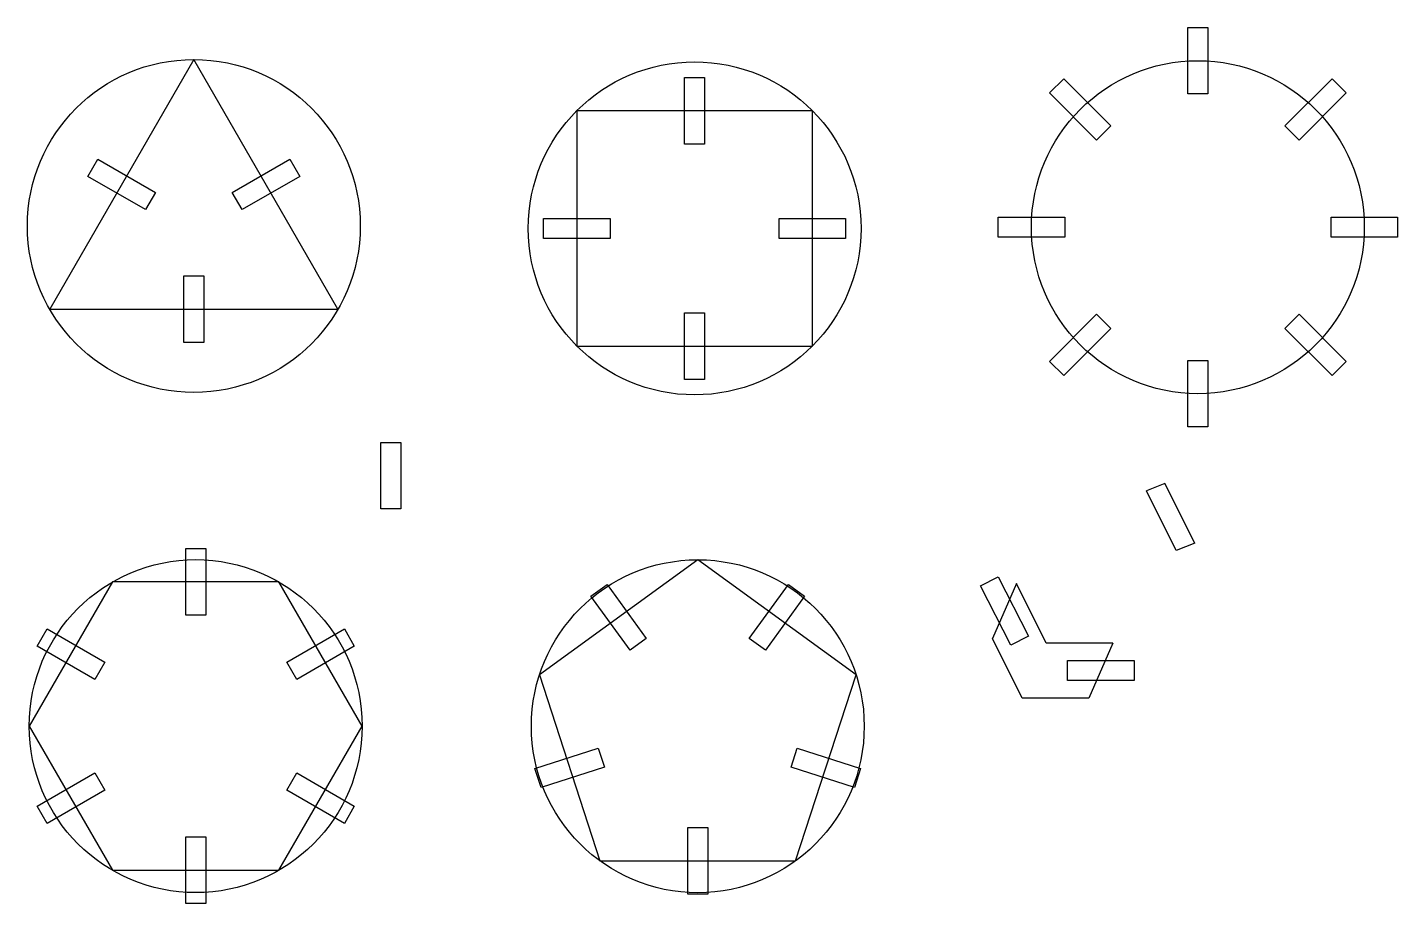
# Model space of a CAD drawing. Header units: inches. Extents: x 25 to 231, y 36 to 168.
import ezdxf

# ---------------------------------------------------------------- set-up
doc = ezdxf.new("R2010")
doc.units = ezdxf.units.IN
doc.header["$MEASUREMENT"] = 0

# ---------------------------------------------------------------- blocks, each defined once
blk = doc.blocks.new('*U6')
blk.add_lwpolyline([(-1.5, 5), (1.5, 5), (1.5, -5), (-1.5, -5)], close=True)
blk = doc.blocks.new('*U7')
at = {"color": 0, "linetype": 'ByBlock', "lineweight": -2, "transparency": 16777216}
blk.add_blockref('*U6', (49.99, 84.31), dxfattribs=at)
for p, rotation in [((31.24, 73.48), 60.00000000000002), ((68.74, 73.48), 299.9999999999999), ((31.24, 51.83), 120), ((68.74, 51.83), 240), ((49.99, 41.01), 180)]:
    blk.add_blockref('*U6', p, dxfattribs=dict(at, rotation=rotation))
blk = doc.blocks.new('*U12')
blk.add_lwpolyline([(-1.5, 5), (1.5, 5), (1.5, -5), (-1.5, -5)], close=True)
blk = doc.blocks.new('*U13')
at = {"color": 0, "linetype": 'ByBlock', "lineweight": -2, "transparency": 16777216}
for p, rotation in [((38.89, 144.01), 240), ((60.54, 144.01), 120)]:
    blk.add_blockref('*U12', p, dxfattribs=dict(at, rotation=rotation))
blk.add_blockref('*U12', (49.71, 125.26), dxfattribs=at)
blk = doc.blocks.new('*U18')
blk.add_lwpolyline([(-1.5, 5), (1.5, 5), (1.5, -5), (-1.5, -5)], close=True)
blk = doc.blocks.new('*U19')
at = {"color": 0, "linetype": 'ByBlock', "lineweight": -2, "transparency": 16777216}
for p, rotation in [((113.52, 79), 215.9999999999999), ((137.3, 79), 144), ((106.17, 56.39), 287.9999999999999), ((144.64, 56.39), 71.99999999999994)]:
    blk.add_blockref('*U18', p, dxfattribs=dict(at, rotation=rotation))
blk.add_blockref('*U18', (125.41, 42.41), dxfattribs=at)
blk = doc.blocks.new('*U24')
blk.add_lwpolyline([(-1.5, 5), (1.5, 5), (1.5, -5), (-1.5, -5)], close=True)
blk = doc.blocks.new('*U25')
at = {"color": 0, "linetype": 'ByBlock', "lineweight": -2, "transparency": 16777216}
for p, rotation in [((124.94, 155.07), 180), ((107.26, 137.4), 270), ((142.62, 137.4), 89.99999999999997)]:
    blk.add_blockref('*U24', p, dxfattribs=dict(at, rotation=rotation))
blk.add_blockref('*U24', (124.94, 119.72), dxfattribs=at)
blk = doc.blocks.new('*U30')
blk.add_lwpolyline([(-1.5, 5), (1.5, 5), (1.5, -5), (-1.5, -5)], close=True)
blk = doc.blocks.new('*U31')
at = {"color": 0, "linetype": 'ByBlock', "lineweight": -2, "transparency": 16777216}
for p, rotation in [((200.53, 162.58), 180), ((182.85, 155.26), 225), ((218.21, 155.26), 135), ((175.53, 137.58), 269.9999999999999), ((225.53, 137.58), 90.00000000000001), ((182.85, 119.9), 315), ((218.21, 119.9), 45.00000000000001)]:
    blk.add_blockref('*U30', p, dxfattribs=dict(at, rotation=rotation))
blk.add_blockref('*U30', (200.53, 112.58), dxfattribs=at)

msp = doc.modelspace()

# ---------------------------------------------------------------- linework, layer by layer
for p, q in [((195.59, 99.09), (192.81, 97.97)), ((200.07, 90.14), (195.59, 99.09)), ((197.28, 89.02), (192.81, 97.97)), ((200.07, 90.14), (197.28, 89.02)), ((173.27, 84.08), (169.68, 75.82)), ((177.74, 75.13), (173.27, 84.08)), ((174.15, 66.88), (169.68, 75.82)), ((187.74, 75.13), (177.74, 75.13)), ((187.74, 75.13), (184.15, 66.88)), ((184.15, 66.88), (174.15, 66.88))]:
    msp.add_line(p, q)
for points in [[(49.71, 162.76), (28.06, 125.26), (71.36, 125.26)], [(107.26, 155.07), (107.26, 119.72), (142.62, 119.72), (142.62, 155.07)], [(77.8, 105.27), (80.8, 105.27), (80.8, 95.27), (77.8, 95.27)], [(125.41, 87.64), (101.63, 70.36), (110.71, 42.41), (140.1, 42.41), (149.18, 70.36)], [(172.41, 74.81), (167.87, 83.72), (170.54, 85.09), (175.08, 76.18)], [(37.49, 84.31), (24.99, 62.66), (37.49, 41.01), (62.49, 41.01), (74.99, 62.66), (62.49, 84.31)], [(180.95, 72.51), (190.95, 72.51), (190.95, 69.51), (180.95, 69.51)]]:
    msp.add_lwpolyline(points, close=True)
for centre in [(49.71, 137.76), (124.94, 137.4), (200.53, 137.58), (49.99, 62.66), (125.41, 62.64)]:
    msp.add_circle(centre, 25)

# ---------------------------------------------------------------- block references
for name in ['*U31', '*U25', '*U13', '*U7', '*U19']:
    msp.add_blockref(name, (0, 0))

doc.saveas('drawing.dxf')
